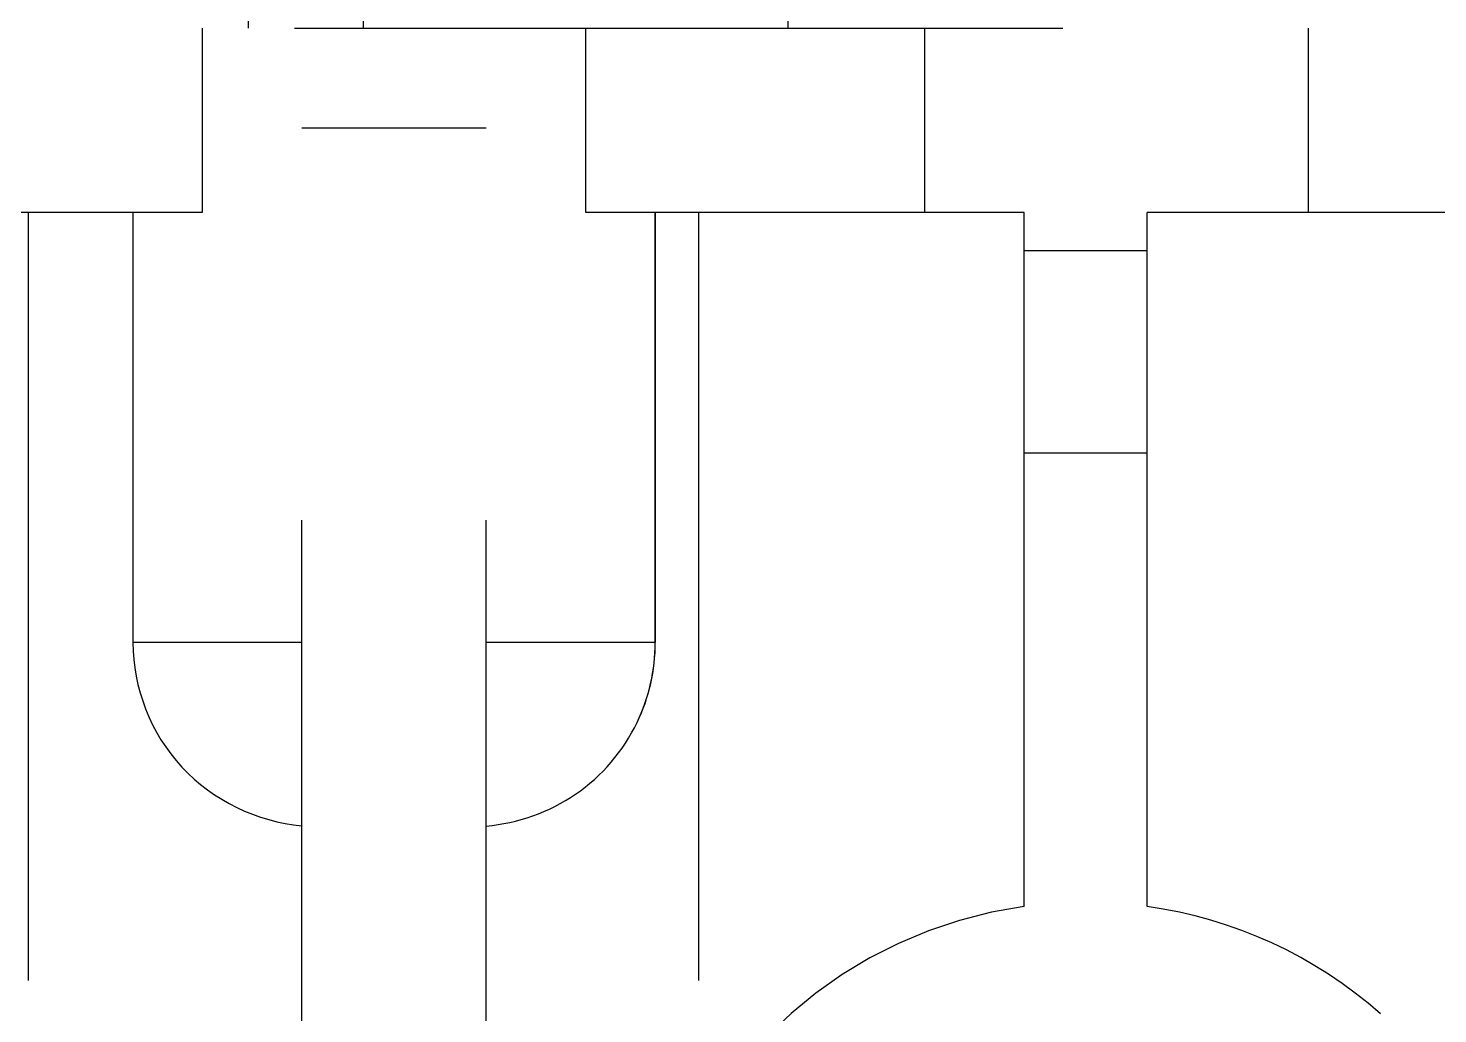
# Model space of a CAD drawing. Header units: millimetres. Extents: x 17886 to 18265, y -8727 to -7321.
# Drawn here: x 17937.285 to 17938.202, y -8657.425 to -8656.784 of the extents above; entities that cross this region are included whole.
import ezdxf

# ---------------------------------------------------------------- set-up
doc = ezdxf.new("R2010")
doc.units = ezdxf.units.MM
doc.linetypes.add('EPL_DASH', pattern=[1, 0.5, -0.5])
doc.layers.add('3884027_DKREDXF_CONTINUOUS_LINE', color=7, linetype='Continuous')

msp = doc.modelspace()

# ---------------------------------------------------------------- linework, layer by layer
at = {"layer": '3884027_DKREDXF_CONTINUOUS_LINE', "color": 6, "linetype": 'EPL_DASH'}
for p, q in [((17937.42799, -8656.77057), (17937.42799, -8656.78357)), ((17937.50297, -8656.77057), (17937.50297, -8656.78357)), ((17936.45812, -8656.78357), (17939.08297, -8656.78357)), ((17937.39812, -8656.78357), (17937.39812, -8656.90357)), ((17937.46297, -8657.60379), (17937.46297, -8656.78357)), ((17937.58297, -8657.60379), (17937.58297, -8656.78357)), ((17937.64782, -8656.90357), (17937.64782, -8656.78357)), ((17937.86814, -8656.78357), (17937.86814, -8656.90357)), ((17938.1178, -8656.78357), (17938.1178, -8656.90357)), ((17937.58297, -8656.84873), (17937.46297, -8656.84873)), ((17937.39812, -8656.90357), (17937.07297, -8656.90357)), ((17937.28494, -8656.90357), (17937.28494, -8657.49901)), ((17937.35306, -8656.90357), (17937.35306, -8657.18357)), ((17937.93297, -8656.90357), (17937.64782, -8656.90357)), ((17937.69295, -8656.90357), (17937.69295, -8657.18357)), ((17937.69297, -8657.18357), (17937.69297, -8656.90357)), ((17937.721, -8656.90357), (17937.721, -8657.49901)), ((17937.93297, -8657.35534), (17937.93297, -8656.90357)), ((17938.01297, -8657.35534), (17938.01297, -8656.90357)), ((17938.33812, -8656.90357), (17938.01297, -8656.90357)), ((17938.01297, -8656.92857), (17937.93297, -8656.92857)), ((17938.01297, -8657.0602), (17937.93297, -8657.0602)), ((17937.46297, -8657.18357), (17937.35306, -8657.18357)), ((17937.69297, -8657.18357), (17937.58297, -8657.18357))]:
    msp.add_line(p, q, dxfattribs=at)
at = {"layer": '3884027_DKREDXF_CONTINUOUS_LINE', "color": 7, "linetype": 'EPL_DASH'}
msp.add_line((17937.77929, -8656.77057), (17937.77929, -8656.78357), dxfattribs=at)
at = {"layer": '3884027_DKREDXF_CONTINUOUS_LINE', "color": 6, "linetype": 'EPL_DASH'}
for centre, radius, start, end in [((17937.57297, -8657.18357), 0.12, 334.34594, 0), ((17937.03297, -8657.64257), 0.29, 9.92819, 82.07186), ((17937.97297, -8657.64257), 0.29, 97.92814, 164.81311), ((17937.97297, -8657.64257), 0.29, 48.55912, 82.07186)]:
    msp.add_arc(centre, radius, start, end, dxfattribs=at)
for points, knots in [([(17937.35306, -8657.18357), (17937.35306, -8657.21258), (17937.37611, -8657.27286), (17937.43411, -8657.30001), (17937.46297, -8657.3029)], [0, 0, 0, 0, 0.500017, 1, 1, 1, 1]), ([(17937.58297, -8657.30298), (17937.60343, -8657.30105), (17937.64417, -8657.28697), (17937.67226, -8657.25403), (17937.68114, -8657.23552)], [0, 0, 0, 0, 0.500238, 1, 1, 1, 1])]:
    msp.add_open_spline(points, degree=3, knots=knots, dxfattribs=at)
msp.add_open_spline([(17937.68114, -8657.23552), (17937.68883, -8657.21951), (17937.69295, -8657.20133), (17937.69295, -8657.18357)], degree=3, dxfattribs=at)

doc.saveas('drawing.dxf')
